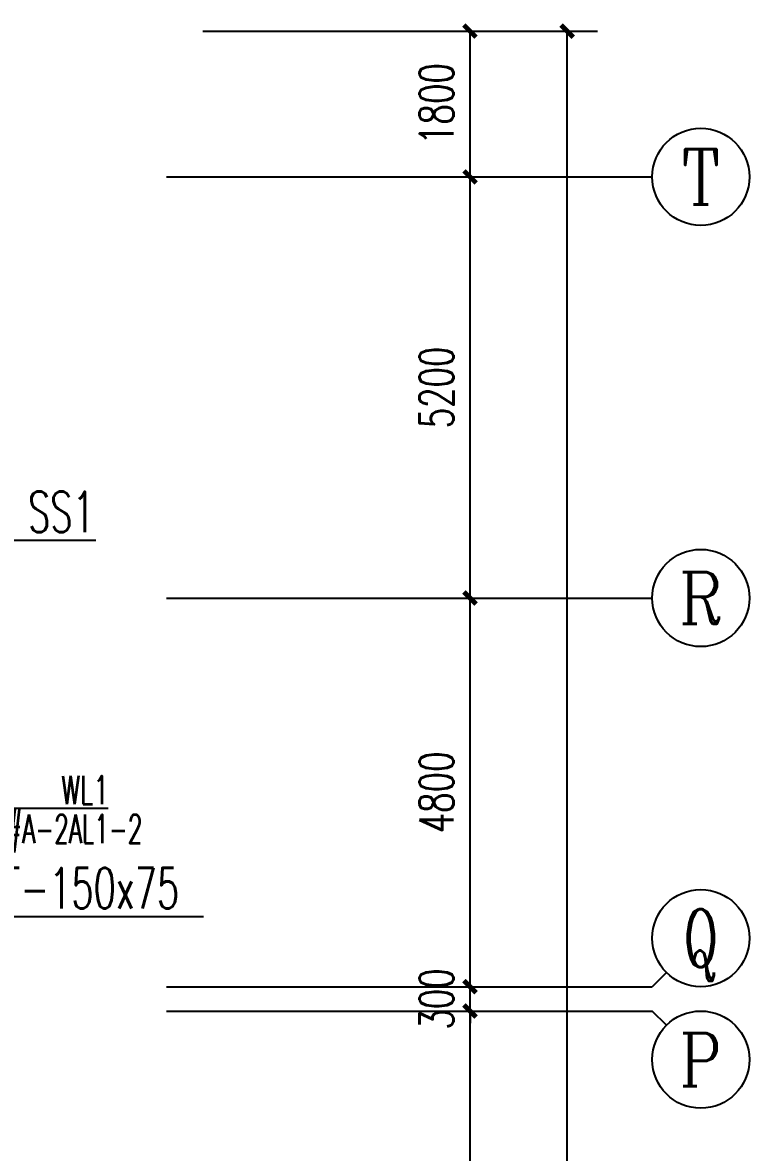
# Model space of a CAD drawing. Extents: x 1725663 to 4653551, y -550461 to 248782.
# Drawn here: x 2167475 to 2176450, y -181716 to -167766 of the extents above; entities that cross this region are included whole.
import ezdxf
from ezdxf.enums import TextEntityAlignment as Align

# ---------------------------------------------------------------- set-up
doc = ezdxf.new("R2010")
doc.units = 0
doc.header["$LTSCALE"] = 1000
for name, color, linetype in [('0-底图', 7, 'Continuous'), ('AXIS', 3, 'Continuous'), ('AXIS_TEXT', 7, 'Continuous'), ('CABLETRAY_DIM', 3, 'Continuous'), ('DIM-照明', 3, 'Continuous'), ('DIM-箱柜', 7, 'Continuous'), ('TEL_TEXT', 7, 'Continuous')]:
    doc.layers.add(name, color=color, linetype=linetype)
doc.styles.add('_TCH_AXIS', font='COMPLEX', dxfattribs={"bigfont": 'GBCBIG'})
doc.styles.add('_TEL_DIM', font='SIMPLEX', dxfattribs={"width": 0.8, "height": 3.5, "bigfont": 'HZTXT'})
doc.styles.add('A_DIM_T3', font='SIMPLEX', dxfattribs={"width": 0.7, "bigfont": 'HZ'})
doc.styles.add('COMPLEX', font='COMPLEX')
doc.dimstyles.new('_TCH_ARCH&&150', dxfattribs={"dimtxt": 420, "dimasz": 150, "dimexe": 375, "dimexo": 450, "dimgap": 202.5, "dimtad": 1, "dimdec": 0, "dimzin": 0, "dimdsep": 46, "dimtxsty": 'A_DIM_T3', "dimblk": 'ARCHTICK', "dimcen": 0.09, "dimclrt": 7, "dimazin": 2, "dimtfac": 1, "dimtdec": 0, "dimtix": 1, "dimtmove": 2, "dimatfit": 3, "dimfxl": 150, "dimtolj": 1, "dimtzin": 0, "dimarcsym": 0})

# ---------------------------------------------------------------- blocks, each defined once
blk = doc.blocks.new('_ArchTick')
at = {"color": 0, "linetype": 'ByBlock', "const_width": 0.4}
blk.add_lwpolyline([(-0.5, -0.5), (0.5, 0.5)], dxfattribs=at)
blk = doc.blocks.new('*D874')
at = {"layer": 'AXIS', "color": 0, "lineweight": -2, "transparency": 16777216}
for p, q in [((1606457, -86738), (1611332, -86738)), ((1610957, -166338), (1610957, -86738)), ((1606457, -166338), (1611332, -166338))]:
    blk.add_line(p, q, dxfattribs=at)
at = {"layer": 'Defpoints', "color": 0, "transparency": 16777216}
for p in [(1606007, -86738), (1610957, -86738), (1606007, -166338)]:
    blk.add_point(p, dxfattribs=at)
at = {"layer": 'AXIS', "color": 0, "lineweight": -2, "transparency": 16777216, "xscale": 150, "yscale": 150, "zscale": 150}
for p, rotation in [((1610957, -86738), 90), ((1610957, -166338), 270)]:
    blk.add_blockref('_ArchTick', p, dxfattribs=dict(at, rotation=rotation))
at = {"layer": 'AXIS', "color": 7, "transparency": 16777216, "insert": (1610544, -126538), "char_height": 420, "attachment_point": 5, "rotation": 90, "style": 'A_DIM_T3'}
blk.add_mtext('\\A1;79600', dxfattribs=at)
blk = doc.blocks.new('*D885')
at = {"layer": 'AXIS', "color": 0, "lineweight": -2, "transparency": 16777216}
for p, q in [((1606457, -98838), (1610132, -98838)), ((1609757, -106538), (1609757, -98838)), ((1606457, -106538), (1610132, -106538))]:
    blk.add_line(p, q, dxfattribs=at)
at = {"layer": 'Defpoints', "color": 0, "transparency": 16777216}
for p in [(1606007, -98838), (1609757, -98838), (1606007, -106538)]:
    blk.add_point(p, dxfattribs=at)
at = {"layer": 'AXIS', "color": 0, "lineweight": -2, "transparency": 16777216, "xscale": 150, "yscale": 150, "zscale": 150}
for p, rotation in [((1609757, -98838), 90), ((1609757, -106538), 270)]:
    blk.add_blockref('_ArchTick', p, dxfattribs=dict(at, rotation=rotation))
at = {"layer": 'AXIS', "color": 7, "transparency": 16777216, "insert": (1609344, -102688), "char_height": 420, "attachment_point": 5, "rotation": 90, "style": 'A_DIM_T3'}
blk.add_mtext('\\A1;7700', dxfattribs=at)
blk = doc.blocks.new('*D886')
at = {"layer": 'AXIS', "color": 0, "lineweight": -2, "transparency": 16777216}
for p, q in [((1609757, -98538), (1609757, -98388)), ((1606457, -98538), (1610132, -98538)), ((1609757, -98838), (1609757, -98538)), ((1606457, -98838), (1610132, -98838)), ((1609757, -98838), (1609757, -98988))]:
    blk.add_line(p, q, dxfattribs=at)
at = {"layer": 'Defpoints', "color": 0, "transparency": 16777216}
for p in [(1606007, -98538), (1609757, -98538), (1606007, -98838)]:
    blk.add_point(p, dxfattribs=at)
at = {"layer": 'AXIS', "color": 0, "lineweight": -2, "transparency": 16777216, "xscale": 150, "yscale": 150, "zscale": 150}
for p, rotation in [((1609757, -98538), 270), ((1609757, -98838), 90)]:
    blk.add_blockref('_ArchTick', p, dxfattribs=dict(at, rotation=rotation))
at = {"layer": 'AXIS', "color": 7, "transparency": 16777216, "insert": (1609344, -98688), "char_height": 420, "attachment_point": 5, "rotation": 90, "style": 'A_DIM_T3'}
blk.add_mtext('\\A1;300', dxfattribs=at)
blk = doc.blocks.new('*D887')
at = {"layer": 'AXIS', "color": 0, "lineweight": -2, "transparency": 16777216}
for p, q in [((1606457, -93738), (1610132, -93738)), ((1609757, -98538), (1609757, -93738)), ((1606457, -98538), (1610132, -98538))]:
    blk.add_line(p, q, dxfattribs=at)
at = {"layer": 'Defpoints', "color": 0, "transparency": 16777216}
for p in [(1606007, -93738), (1609757, -93738), (1606007, -98538)]:
    blk.add_point(p, dxfattribs=at)
at = {"layer": 'AXIS', "color": 0, "lineweight": -2, "transparency": 16777216, "xscale": 150, "yscale": 150, "zscale": 150}
for p, rotation in [((1609757, -93738), 90), ((1609757, -98538), 270)]:
    blk.add_blockref('_ArchTick', p, dxfattribs=dict(at, rotation=rotation))
at = {"layer": 'AXIS', "color": 7, "transparency": 16777216, "insert": (1609344, -96138), "char_height": 420, "attachment_point": 5, "rotation": 90, "style": 'A_DIM_T3'}
blk.add_mtext('\\A1;4800', dxfattribs=at)
blk = doc.blocks.new('*D888')
at = {"layer": 'AXIS', "color": 0, "lineweight": -2, "transparency": 16777216}
for p, q in [((1606457, -88538), (1610132, -88538)), ((1609757, -93738), (1609757, -88538)), ((1606457, -93738), (1610132, -93738))]:
    blk.add_line(p, q, dxfattribs=at)
at = {"layer": 'Defpoints', "color": 0, "transparency": 16777216}
for p in [(1606007, -88538), (1609757, -88538), (1606007, -93738)]:
    blk.add_point(p, dxfattribs=at)
at = {"layer": 'AXIS', "color": 0, "lineweight": -2, "transparency": 16777216, "xscale": 150, "yscale": 150, "zscale": 150}
for p, rotation in [((1609757, -88538), 90), ((1609757, -93738), 270)]:
    blk.add_blockref('_ArchTick', p, dxfattribs=dict(at, rotation=rotation))
at = {"layer": 'AXIS', "color": 7, "transparency": 16777216, "insert": (1609344, -91138), "char_height": 420, "attachment_point": 5, "rotation": 90, "style": 'A_DIM_T3'}
blk.add_mtext('\\A1;5200', dxfattribs=at)
blk = doc.blocks.new('*D889')
at = {"layer": 'AXIS', "color": 0, "lineweight": -2, "transparency": 16777216}
for p, q in [((1606457, -86738), (1610132, -86738)), ((1609757, -88538), (1609757, -86738)), ((1606457, -88538), (1610132, -88538))]:
    blk.add_line(p, q, dxfattribs=at)
at = {"layer": 'Defpoints', "color": 0, "transparency": 16777216}
for p in [(1606007, -86738), (1609757, -86738), (1606007, -88538)]:
    blk.add_point(p, dxfattribs=at)
at = {"layer": 'AXIS', "color": 0, "lineweight": -2, "transparency": 16777216, "xscale": 150, "yscale": 150, "zscale": 150}
for p, rotation in [((1609757, -86738), 90), ((1609757, -88538), 270)]:
    blk.add_blockref('_ArchTick', p, dxfattribs=dict(at, rotation=rotation))
at = {"layer": 'AXIS', "color": 7, "transparency": 16777216, "insert": (1609344, -87638), "char_height": 420, "attachment_point": 5, "rotation": 90, "style": 'A_DIM_T3'}
blk.add_mtext('\\A1;1800', dxfattribs=at)
blk = doc.blocks.new('*D938')
at = {"layer": 'AXIS', "color": 0, "lineweight": -2, "transparency": 16777216}
for p, q in [((1606457, -86738), (1611332, -86738)), ((1610957, -166338), (1610957, -86738)), ((1606457, -166338), (1611332, -166338))]:
    blk.add_line(p, q, dxfattribs=at)
at = {"layer": 'Defpoints', "color": 0, "transparency": 16777216}
for p in [(1606007, -86738), (1610957, -86738), (1606007, -166338)]:
    blk.add_point(p, dxfattribs=at)
at = {"layer": 'AXIS', "color": 0, "lineweight": -2, "transparency": 16777216, "xscale": 150, "yscale": 150, "zscale": 150}
for p, rotation in [((1610957, -86738), 90), ((1610957, -166338), 270)]:
    blk.add_blockref('_ArchTick', p, dxfattribs=dict(at, rotation=rotation))
at = {"layer": 'AXIS', "color": 7, "transparency": 16777216, "insert": (1610544, -126538), "char_height": 420, "attachment_point": 5, "rotation": 90, "style": 'A_DIM_T3'}
blk.add_mtext('\\A1;79600', dxfattribs=at)
blk = doc.blocks.new('*D949')
at = {"layer": 'AXIS', "color": 0, "lineweight": -2, "transparency": 16777216}
for p, q in [((1606457, -98838), (1610132, -98838)), ((1609757, -106538), (1609757, -98838)), ((1606457, -106538), (1610132, -106538))]:
    blk.add_line(p, q, dxfattribs=at)
at = {"layer": 'Defpoints', "color": 0, "transparency": 16777216}
for p in [(1606007, -98838), (1609757, -98838), (1606007, -106538)]:
    blk.add_point(p, dxfattribs=at)
at = {"layer": 'AXIS', "color": 0, "lineweight": -2, "transparency": 16777216, "xscale": 150, "yscale": 150, "zscale": 150}
for p, rotation in [((1609757, -98838), 90), ((1609757, -106538), 270)]:
    blk.add_blockref('_ArchTick', p, dxfattribs=dict(at, rotation=rotation))
at = {"layer": 'AXIS', "color": 7, "transparency": 16777216, "insert": (1609344, -102688), "char_height": 420, "attachment_point": 5, "rotation": 90, "style": 'A_DIM_T3'}
blk.add_mtext('\\A1;7700', dxfattribs=at)
blk = doc.blocks.new('*D950')
at = {"layer": 'AXIS', "color": 0, "lineweight": -2, "transparency": 16777216}
for p, q in [((1609757, -98538), (1609757, -98388)), ((1606457, -98538), (1610132, -98538)), ((1609757, -98838), (1609757, -98538)), ((1606457, -98838), (1610132, -98838)), ((1609757, -98838), (1609757, -98988))]:
    blk.add_line(p, q, dxfattribs=at)
at = {"layer": 'Defpoints', "color": 0, "transparency": 16777216}
for p in [(1606007, -98538), (1609757, -98538), (1606007, -98838)]:
    blk.add_point(p, dxfattribs=at)
at = {"layer": 'AXIS', "color": 0, "lineweight": -2, "transparency": 16777216, "xscale": 150, "yscale": 150, "zscale": 150}
for p, rotation in [((1609757, -98538), 270), ((1609757, -98838), 90)]:
    blk.add_blockref('_ArchTick', p, dxfattribs=dict(at, rotation=rotation))
at = {"layer": 'AXIS', "color": 7, "transparency": 16777216, "insert": (1609344, -98688), "char_height": 420, "attachment_point": 5, "rotation": 90, "style": 'A_DIM_T3'}
blk.add_mtext('\\A1;300', dxfattribs=at)
blk = doc.blocks.new('*D951')
at = {"layer": 'AXIS', "color": 0, "lineweight": -2, "transparency": 16777216}
for p, q in [((1606457, -93738), (1610132, -93738)), ((1609757, -98538), (1609757, -93738)), ((1606457, -98538), (1610132, -98538))]:
    blk.add_line(p, q, dxfattribs=at)
at = {"layer": 'Defpoints', "color": 0, "transparency": 16777216}
for p in [(1606007, -93738), (1609757, -93738), (1606007, -98538)]:
    blk.add_point(p, dxfattribs=at)
at = {"layer": 'AXIS', "color": 0, "lineweight": -2, "transparency": 16777216, "xscale": 150, "yscale": 150, "zscale": 150}
for p, rotation in [((1609757, -93738), 90), ((1609757, -98538), 270)]:
    blk.add_blockref('_ArchTick', p, dxfattribs=dict(at, rotation=rotation))
at = {"layer": 'AXIS', "color": 7, "transparency": 16777216, "insert": (1609344, -96138), "char_height": 420, "attachment_point": 5, "rotation": 90, "style": 'A_DIM_T3'}
blk.add_mtext('\\A1;4800', dxfattribs=at)
blk = doc.blocks.new('*D952')
at = {"layer": 'AXIS', "color": 0, "lineweight": -2, "transparency": 16777216}
for p, q in [((1606457, -88538), (1610132, -88538)), ((1609757, -93738), (1609757, -88538)), ((1606457, -93738), (1610132, -93738))]:
    blk.add_line(p, q, dxfattribs=at)
at = {"layer": 'Defpoints', "color": 0, "transparency": 16777216}
for p in [(1606007, -88538), (1609757, -88538), (1606007, -93738)]:
    blk.add_point(p, dxfattribs=at)
at = {"layer": 'AXIS', "color": 0, "lineweight": -2, "transparency": 16777216, "xscale": 150, "yscale": 150, "zscale": 150}
for p, rotation in [((1609757, -88538), 90), ((1609757, -93738), 270)]:
    blk.add_blockref('_ArchTick', p, dxfattribs=dict(at, rotation=rotation))
at = {"layer": 'AXIS', "color": 7, "transparency": 16777216, "insert": (1609344, -91138), "char_height": 420, "attachment_point": 5, "rotation": 90, "style": 'A_DIM_T3'}
blk.add_mtext('\\A1;5200', dxfattribs=at)
blk = doc.blocks.new('*D953')
at = {"layer": 'AXIS', "color": 0, "lineweight": -2, "transparency": 16777216}
for p, q in [((1606457, -86738), (1610132, -86738)), ((1609757, -88538), (1609757, -86738)), ((1606457, -88538), (1610132, -88538))]:
    blk.add_line(p, q, dxfattribs=at)
at = {"layer": 'Defpoints', "color": 0, "transparency": 16777216}
for p in [(1606007, -86738), (1609757, -86738), (1606007, -88538)]:
    blk.add_point(p, dxfattribs=at)
at = {"layer": 'AXIS', "color": 0, "lineweight": -2, "transparency": 16777216, "xscale": 150, "yscale": 150, "zscale": 150}
for p, rotation in [((1609757, -86738), 90), ((1609757, -88538), 270)]:
    blk.add_blockref('_ArchTick', p, dxfattribs=dict(at, rotation=rotation))
at = {"layer": 'AXIS', "color": 7, "transparency": 16777216, "insert": (1609344, -87638), "char_height": 420, "attachment_point": 5, "rotation": 90, "style": 'A_DIM_T3'}
blk.add_mtext('\\A1;1800', dxfattribs=at)
blk = doc.blocks.new('_AXISO')
blk.add_circle((0, 0), 0.5)
at = {"layer": 'AXIS_TEXT', "style": 'COMPLEX', "width": 1.041667}
blk.add_attdef('A', text='', height=0.56, dxfattribs=at).set_placement((-0.25, -0.28), (0.25, -0.28), align=Align.FIT)
blk = doc.blocks.new('*D1002')
at = {"layer": 'AXIS', "color": 0, "lineweight": -2, "transparency": 16777216}
for p, q in [((1606457, -86738), (1611332, -86738)), ((1610957, -166338), (1610957, -86738)), ((1606457, -166338), (1611332, -166338))]:
    blk.add_line(p, q, dxfattribs=at)
at = {"layer": 'Defpoints', "color": 0, "transparency": 16777216}
for p in [(1606007, -86738), (1610957, -86738), (1606007, -166338)]:
    blk.add_point(p, dxfattribs=at)
at = {"layer": 'AXIS', "color": 0, "lineweight": -2, "transparency": 16777216, "xscale": 150, "yscale": 150, "zscale": 150}
for p, rotation in [((1610957, -86738), 90), ((1610957, -166338), 270)]:
    blk.add_blockref('_ArchTick', p, dxfattribs=dict(at, rotation=rotation))
at = {"layer": 'AXIS', "color": 7, "transparency": 16777216, "insert": (1610544, -126538), "char_height": 420, "attachment_point": 5, "rotation": 90, "style": 'A_DIM_T3'}
blk.add_mtext('\\A1;79600', dxfattribs=at)
blk = doc.blocks.new('*D1013')
at = {"layer": 'AXIS', "color": 0, "lineweight": -2, "transparency": 16777216}
for p, q in [((1606457, -98838), (1610132, -98838)), ((1609757, -106538), (1609757, -98838)), ((1606457, -106538), (1610132, -106538))]:
    blk.add_line(p, q, dxfattribs=at)
at = {"layer": 'Defpoints', "color": 0, "transparency": 16777216}
for p in [(1606007, -98838), (1609757, -98838), (1606007, -106538)]:
    blk.add_point(p, dxfattribs=at)
at = {"layer": 'AXIS', "color": 0, "lineweight": -2, "transparency": 16777216, "xscale": 150, "yscale": 150, "zscale": 150}
for p, rotation in [((1609757, -98838), 90), ((1609757, -106538), 270)]:
    blk.add_blockref('_ArchTick', p, dxfattribs=dict(at, rotation=rotation))
at = {"layer": 'AXIS', "color": 7, "transparency": 16777216, "insert": (1609344, -102688), "char_height": 420, "attachment_point": 5, "rotation": 90, "style": 'A_DIM_T3'}
blk.add_mtext('\\A1;7700', dxfattribs=at)
blk = doc.blocks.new('*D1014')
at = {"layer": 'AXIS', "color": 0, "lineweight": -2, "transparency": 16777216}
for p, q in [((1609757, -98538), (1609757, -98388)), ((1606457, -98538), (1610132, -98538)), ((1609757, -98838), (1609757, -98538)), ((1606457, -98838), (1610132, -98838)), ((1609757, -98838), (1609757, -98988))]:
    blk.add_line(p, q, dxfattribs=at)
at = {"layer": 'Defpoints', "color": 0, "transparency": 16777216}
for p in [(1606007, -98538), (1609757, -98538), (1606007, -98838)]:
    blk.add_point(p, dxfattribs=at)
at = {"layer": 'AXIS', "color": 0, "lineweight": -2, "transparency": 16777216, "xscale": 150, "yscale": 150, "zscale": 150}
for p, rotation in [((1609757, -98538), 270), ((1609757, -98838), 90)]:
    blk.add_blockref('_ArchTick', p, dxfattribs=dict(at, rotation=rotation))
at = {"layer": 'AXIS', "color": 7, "transparency": 16777216, "insert": (1609344, -98688), "char_height": 420, "attachment_point": 5, "rotation": 90, "style": 'A_DIM_T3'}
blk.add_mtext('\\A1;300', dxfattribs=at)
blk = doc.blocks.new('*D1015')
at = {"layer": 'AXIS', "color": 0, "lineweight": -2, "transparency": 16777216}
for p, q in [((1606457, -93738), (1610132, -93738)), ((1609757, -98538), (1609757, -93738)), ((1606457, -98538), (1610132, -98538))]:
    blk.add_line(p, q, dxfattribs=at)
at = {"layer": 'Defpoints', "color": 0, "transparency": 16777216}
for p in [(1606007, -93738), (1609757, -93738), (1606007, -98538)]:
    blk.add_point(p, dxfattribs=at)
at = {"layer": 'AXIS', "color": 0, "lineweight": -2, "transparency": 16777216, "xscale": 150, "yscale": 150, "zscale": 150}
for p, rotation in [((1609757, -93738), 90), ((1609757, -98538), 270)]:
    blk.add_blockref('_ArchTick', p, dxfattribs=dict(at, rotation=rotation))
at = {"layer": 'AXIS', "color": 7, "transparency": 16777216, "insert": (1609344, -96138), "char_height": 420, "attachment_point": 5, "rotation": 90, "style": 'A_DIM_T3'}
blk.add_mtext('\\A1;4800', dxfattribs=at)
blk = doc.blocks.new('*D1016')
at = {"layer": 'AXIS', "color": 0, "lineweight": -2, "transparency": 16777216}
for p, q in [((1606457, -88538), (1610132, -88538)), ((1609757, -93738), (1609757, -88538)), ((1606457, -93738), (1610132, -93738))]:
    blk.add_line(p, q, dxfattribs=at)
at = {"layer": 'Defpoints', "color": 0, "transparency": 16777216}
for p in [(1606007, -88538), (1609757, -88538), (1606007, -93738)]:
    blk.add_point(p, dxfattribs=at)
at = {"layer": 'AXIS', "color": 0, "lineweight": -2, "transparency": 16777216, "xscale": 150, "yscale": 150, "zscale": 150}
for p, rotation in [((1609757, -88538), 90), ((1609757, -93738), 270)]:
    blk.add_blockref('_ArchTick', p, dxfattribs=dict(at, rotation=rotation))
at = {"layer": 'AXIS', "color": 7, "transparency": 16777216, "insert": (1609344, -91138), "char_height": 420, "attachment_point": 5, "rotation": 90, "style": 'A_DIM_T3'}
blk.add_mtext('\\A1;5200', dxfattribs=at)
blk = doc.blocks.new('*D1017')
at = {"layer": 'AXIS', "color": 0, "lineweight": -2, "transparency": 16777216}
for p, q in [((1606457, -86738), (1610132, -86738)), ((1609757, -88538), (1609757, -86738)), ((1606457, -88538), (1610132, -88538))]:
    blk.add_line(p, q, dxfattribs=at)
at = {"layer": 'Defpoints', "color": 0, "transparency": 16777216}
for p in [(1606007, -86738), (1609757, -86738), (1606007, -88538)]:
    blk.add_point(p, dxfattribs=at)
at = {"layer": 'AXIS', "color": 0, "lineweight": -2, "transparency": 16777216, "xscale": 150, "yscale": 150, "zscale": 150}
for p, rotation in [((1609757, -86738), 90), ((1609757, -88538), 270)]:
    blk.add_blockref('_ArchTick', p, dxfattribs=dict(at, rotation=rotation))
at = {"layer": 'AXIS', "color": 7, "transparency": 16777216, "insert": (1609344, -87638), "char_height": 420, "attachment_point": 5, "rotation": 90, "style": 'A_DIM_T3'}
blk.add_mtext('\\A1;1800', dxfattribs=at)
blk = doc.blocks.new('ghgd')
at = {"layer": 'AXIS'}
for p, q in [((1606007, -88537.8), (1612007, -88537.8)), ((1606007, -93737.8), (1612007, -93737.8)), ((1612182.7, -98362), (1612007, -98537.8)), ((1606007, -98537.8), (1612007, -98537.8)), ((1606007, -98837.8), (1612007, -98837.8)), ((1612182.7, -99013.5), (1612007, -98837.8))]:
    blk.add_line(p, q, dxfattribs=at)
ref = blk.add_blockref('_AXISO', (1612607, -88537.8), dxfattribs=dict(at, xscale=1200, yscale=1200, zscale=1200))
ref.add_attrib('A', 'T', dxfattribs={"layer": 'AXIS_TEXT', "height": 683.5, "style": '_TCH_AXIS'}).set_placement((1612362.9, -88879.5), (1612851.1, -88879.5), align=Align.FIT)
ref = blk.add_blockref('_AXISO', (1612607, -93737.8), dxfattribs=dict(at, xscale=1200, yscale=1200, zscale=1200))
ref.add_attrib('A', 'R', dxfattribs={"layer": 'AXIS_TEXT', "height": 637.8, "style": '_TCH_AXIS'}).set_placement((1612333.7, -94056.6), (1612880.3, -94056.6), align=Align.FIT)
ref = blk.add_blockref('_AXISO', (1612607, -97937.8), dxfattribs=dict(at, xscale=1200, yscale=1200, zscale=1200))
ref.add_attrib('A', 'Q', dxfattribs={"layer": 'AXIS_TEXT', "height": 715.4, "style": '_TCH_AXIS', "width": 0.807692}).set_placement((1612386.9, -98295.5), (1612827.1, -98295.5), align=Align.FIT)
ref = blk.add_blockref('_AXISO', (1612607, -99437.8), dxfattribs=dict(at, xscale=1200, yscale=1200, zscale=1200))
ref.add_attrib('A', 'P', dxfattribs={"layer": 'AXIS_TEXT', "height": 652.9, "style": '_TCH_AXIS'}).set_placement((1612342.7, -99764.2), (1612871.3, -99764.2), align=Align.FIT)
for p1, p2, distance, picture, middle in [((1606007, -166337.8), (1606007, -86737.8), -4950, '*D874', (1610544.5, -126537.8)), ((1606007, -88537.8), (1606007, -86737.8), -3750, '*D889', (1609344.5, -87637.8)), ((1606007, -166337.8), (1606007, -86737.8), -4950, '*D938', (1610544.5, -126537.8)), ((1606007, -88537.8), (1606007, -86737.8), -3750, '*D953', (1609344.5, -87637.8)), ((1606007, -166337.8), (1606007, -86737.8), -4950, '*D1002', (1610544.5, -126537.8)), ((1606007, -88537.8), (1606007, -86737.8), -3750, '*D1017', (1609344.5, -87637.8)), ((1606007, -93737.8), (1606007, -88537.8), -3750, '*D888', (1609344.5, -91137.8)), ((1606007, -93737.8), (1606007, -88537.8), -3750, '*D952', (1609344.5, -91137.8)), ((1606007, -93737.8), (1606007, -88537.8), -3750, '*D1016', (1609344.5, -91137.8)), ((1606007, -98537.8), (1606007, -93737.8), -3750, '*D887', (1609344.5, -96137.8)), ((1606007, -98537.8), (1606007, -93737.8), -3750, '*D951', (1609344.5, -96137.8)), ((1606007, -98537.8), (1606007, -93737.8), -3750, '*D1015', (1609344.5, -96137.8)), ((1606007, -98837.8), (1606007, -98537.8), -3750, '*D886', (1609344.5, -98687.8)), ((1606007, -98837.8), (1606007, -98537.8), -3750, '*D950', (1609344.5, -98687.8)), ((1606007, -98837.8), (1606007, -98537.8), -3750, '*D1014', (1609344.5, -98687.8)), ((1606007, -106537.8), (1606007, -98837.8), -3750, '*D885', (1609344.5, -102687.8)), ((1606007, -106537.8), (1606007, -98837.8), -3750, '*D949', (1609344.5, -102687.8)), ((1606007, -106537.8), (1606007, -98837.8), -3750, '*D1013', (1609344.5, -102687.8))]:
    dim = blk.add_aligned_dim(p1=p1, p2=p2, distance=distance, dimstyle='_TCH_ARCH&&150', dxfattribs=at)
    dim.commit()
    dim.dimension.update_dxf_attribs({"geometry": picture, "text_midpoint": middle})

msp = doc.modelspace()

# ---------------------------------------------------------------- linework, layer by layer
at = {"layer": 'CABLETRAY_DIM'}
msp.add_line((2164551, -178803), (2169710, -178803), dxfattribs=at)
msp.add_line((2164551, -178803), (2169710, -178803), dxfattribs=at)
at = {"layer": 'DIM-照明'}
for points in [[(2167000, -177467), (2167866, -177467)], [(2167000, -177467), (2167866, -177467)], [(2167866, -177467), (2168532, -177467)], [(2167866, -177467), (2168532, -177467)]]:
    msp.add_lwpolyline(points, dxfattribs=at)
at = {"layer": 'DIM-箱柜'}
msp.add_line((2166934, -174156), (2168378, -174156), dxfattribs=at)
msp.add_line((2166934, -174156), (2168378, -174156), dxfattribs=at)

# ---------------------------------------------------------------- block references
at = {"layer": '0-底图'}
msp.add_blockref('ghgd', (563243, -81133), dxfattribs=at)

# ---------------------------------------------------------------- texts
at = {"layer": 'CABLETRAY_DIM', "color": 7, "style": '_TEL_DIM', "width": 0.64}
msp.add_text('CT-150x75', height=500, dxfattribs=at).set_placement((2166939, -178703))
msp.add_text('CT-150x75', height=500, dxfattribs=at).set_placement((2166939, -178703))
at = {"layer": 'DIM-照明', "color": 7, "style": '_TEL_DIM', "width": 0.64}
msp.add_text('WL1', height=350, dxfattribs=at).set_placement((2167953, -177417))
msp.add_text('WL1', height=350, dxfattribs=at).set_placement((2167953, -177417))
at = {"layer": 'DIM-箱柜', "color": 7, "style": '_TEL_DIM', "width": 0.64}
msp.add_text('SS1', height=500, dxfattribs=at).set_placement((2167542, -174056))
msp.add_text('SS1', height=500, dxfattribs=at).set_placement((2167542, -174056))
at = {"layer": 'TEL_TEXT', "style": '_TEL_DIM', "width": 0.6}
msp.add_text('4#A-2AL1-2', height=350, dxfattribs=at).set_placement((2167100, -177896))

doc.saveas('drawing.dxf')
